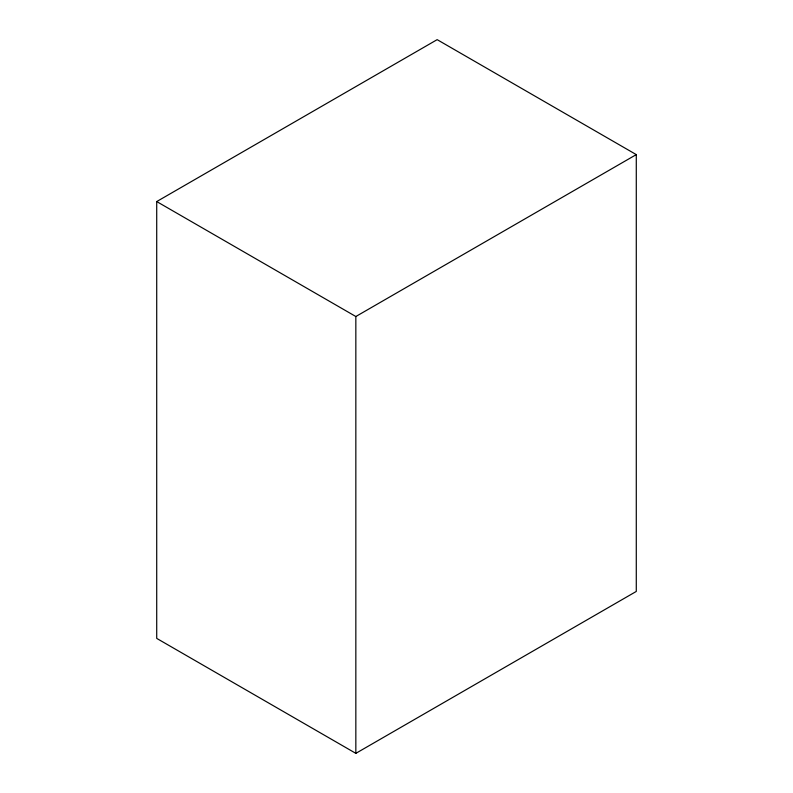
<?xml version="1.0" encoding="UTF-8"?>
<svg xmlns="http://www.w3.org/2000/svg" width="793" height="793" viewBox="0 0 793 793"><rect width="100%" height="100%" fill="white"/><g stroke="black" fill="none" stroke-linecap="round" stroke-linejoin="round"><path stroke-width="1.19" d="M156.717 201.561L437.161 39.65L636.283 154.605L636.283 591.439L355.839 753.35L156.717 638.395L156.717 201.561L355.839 316.516L636.283 154.605M355.839 316.516L355.839 753.35"/></g></svg>
